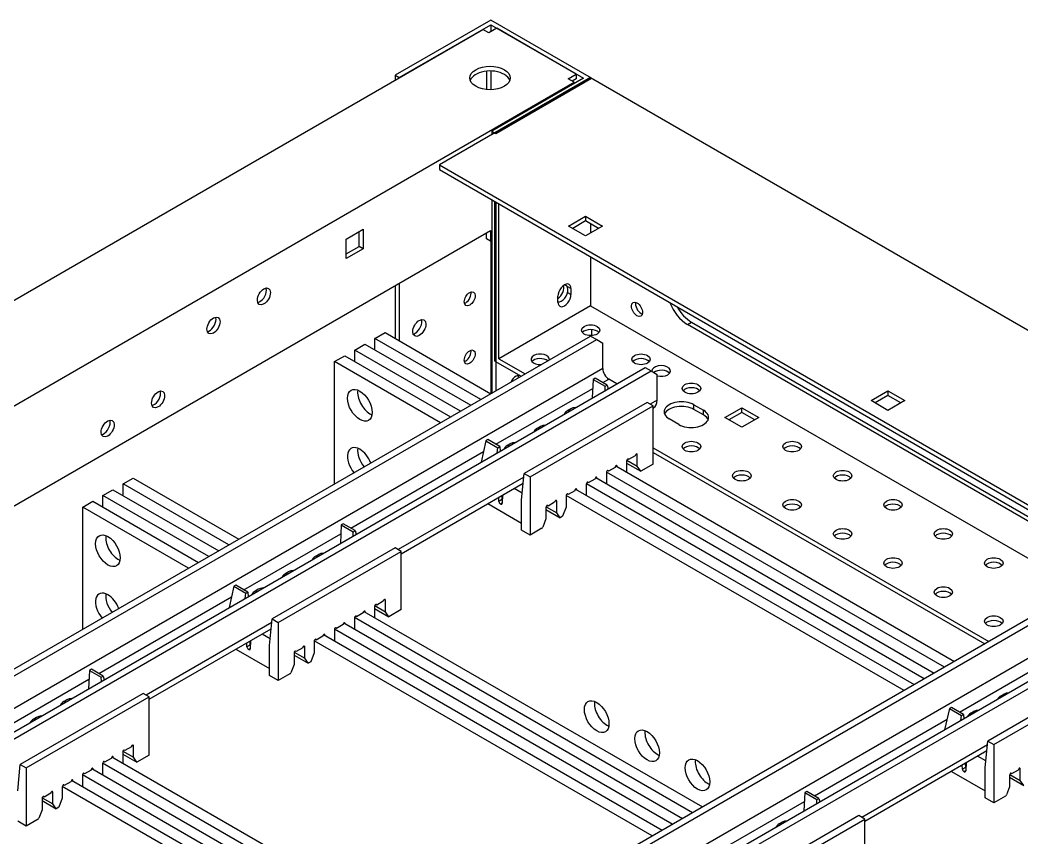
# Model space of a CAD drawing. Header units: millimetres. Extents: x -116965 to 323937, y 291661 to 566926.
# Drawn here: x -22430.4 to -22247.7, y 302446 to 302595.2 of the extents above; entities that cross this region are included whole.
import ezdxf

# ---------------------------------------------------------------- set-up
doc = ezdxf.new("R2010")
doc.units = ezdxf.units.MM
doc.layers.add('ALPHA', color=255, linetype='Continuous')

msp = doc.modelspace()

# ---------------------------------------------------------------- linework, layer by layer
at = {"layer": 'ALPHA'}
for p, q in [((-22344.552114, 302595.208526), (-22362.017652, 302585.124793)), ((-22326.167338, 302584.594071), (-22344.552114, 302595.208526)), ((-22562.227866, 302468.684216), (-22346.022897, 302593.510213)), ((-22361.282261, 302584.700215), (-22344.552114, 302594.35937)), ((-22344.91981, 302592.873346), (-22346.022897, 302593.510213)), ((-22343.449028, 302593.722502), (-22344.91981, 302592.873346)), ((-22344.552114, 302594.35937), (-22327.63812, 302584.594071)), ((-22344.552114, 302594.35937), (-22344.552114, 302593.085635)), ((-22328.961824, 302585.358311), (-22343.449028, 302593.722502)), ((-22345.287506, 302582.532188), (-22345.287506, 302585.891713)), ((-22344.552114, 302585.917257), (-22344.552114, 302582.506643)), ((-22545.534489, 302459.04629), (-22329.32952, 302583.872288)), ((-22362.017652, 302585.124793), (-22361.282261, 302584.700215)), ((-22362.017652, 302585.124793), (-22362.017652, 302584.275637)), ((-22326.351186, 302584.700215), (-22353.92835, 302568.778532)), ((-22327.63812, 302584.594071), (-22344.368267, 302574.934916)), ((-22343.632876, 302574.510338), (-22326.167338, 302584.594071)), ((-22330.432606, 302584.509155), (-22328.961824, 302585.358311)), ((-22329.32952, 302583.872288), (-22330.432606, 302584.509155)), ((-22328.961824, 302584.509155), (-22329.697215, 302584.084577)), ((-22329.32952, 302583.617541), (-22329.32952, 302583.872288)), ((-22328.961824, 302585.358311), (-22328.961824, 302584.509155)), ((-22326.351186, 302584.700215), (-22105.73387, 302457.326749)), ((-22344.368267, 302574.934916), (-22343.632876, 302574.510338)), ((-22344.368267, 302574.934916), (-22344.368267, 302574.298049)), ((-22353.92835, 302568.778532), (-22353.92835, 302567.929375)), ((-22353.92835, 302568.778532), (-22133.311035, 302441.405065)), ((-22353.92835, 302567.929375), (-22133.311035, 302440.555909)), ((-22344.368267, 302562.409859), (-22344.368267, 302527.169866)), ((-22343.816723, 302533.007817), (-22343.816723, 302562.091425)), ((-22343.632876, 302561.98528), (-22343.632876, 302527.594444)), ((-22343.081332, 302533.432395), (-22343.081332, 302561.666847)), ((-22330.359067, 302557.633354), (-22327.270425, 302559.416582)), ((-22327.270425, 302558.567426), (-22329.623676, 302557.208775)), ((-22327.270425, 302559.416582), (-22327.270425, 302558.567426)), ((-22327.270425, 302559.416582), (-22324.181782, 302557.633354)), ((-22324.917173, 302557.208775), (-22327.270425, 302558.567426)), ((-22504.35259, 302464.565807), (-22344.588884, 302556.805426)), ((-22370.952653, 302555.255716), (-22367.864011, 302557.038944)), ((-22368.599402, 302553.897065), (-22368.599402, 302556.614366)), ((-22367.864011, 302557.038944), (-22367.864011, 302553.472487)), ((-22344.588884, 302556.805426), (-22344.588884, 302554.894824)), ((-22327.270425, 302555.850125), (-22330.359067, 302557.633354)), ((-22324.181782, 302557.633354), (-22327.270425, 302555.850125)), ((-22326.351186, 302558.036703), (-22326.351186, 302556.380848)), ((-22370.952653, 302551.689258), (-22370.952653, 302555.255716)), ((-22345.324275, 302555.319402), (-22345.324275, 302556.380848)), ((-22344.588884, 302554.894824), (-22345.324275, 302555.319402)), ((-22344.588884, 302554.894824), (-22344.368267, 302555.022198)), ((-22344.552114, 302554.916053), (-22344.552114, 302527.063722)), ((-22370.952653, 302552.538415), (-22368.599402, 302553.897065)), ((-22367.864011, 302553.472487), (-22370.952653, 302551.689258)), ((-22367.864011, 302553.472487), (-22368.599402, 302553.897065)), ((-22326.351186, 302552.007692), (-22326.351186, 302543.091549)), ((-22362.017652, 302546.742922), (-22362.017652, 302537.147454)), ((-22361.282261, 302547.1675), (-22361.282261, 302536.722876)), ((-22329.936217, 302546.222814), (-22330.487761, 302546.541248)), ((-22329.936217, 302545.161368), (-22330.487761, 302545.479802)), ((-22329.936217, 302546.222814), (-22329.936217, 302545.161368)), ((-22332.326238, 302543.781489), (-22332.326238, 302544.842935)), ((-22326.351186, 302543.091549), (-22343.081332, 302533.432395)), ((-22326.351186, 302543.091549), (-22140.848793, 302435.991693)), ((-22308.701801, 302539.694924), (-22307.96641, 302540.119502)), ((-22307.96641, 302540.119502), (-22227.073394, 302493.415897)), ((-22365.694607, 302537.147454), (-22363.85613, 302538.2089)), ((-22363.85613, 302538.2089), (-22344.552114, 302527.063722)), ((-22326.167338, 302538.754253), (-22326.167338, 302537.663547)), ((-22227.808785, 302492.991319), (-22308.701801, 302539.694924)), ((-22478.577134, 302449.684341), (-22326.351186, 302537.572033)), ((-22477.474047, 302449.047473), (-22325.248099, 302536.935165)), ((-22365.694607, 302535.024563), (-22365.694607, 302537.147454)), ((-22346.390592, 302526.002276), (-22365.694607, 302537.147454)), ((-22326.351186, 302537.572033), (-22325.248099, 302536.935165)), ((-22325.248099, 302536.935165), (-22324.145013, 302536.298298)), ((-22369.371562, 302535.024563), (-22367.533085, 302536.086009)), ((-22369.371562, 302532.901672), (-22369.371562, 302535.024563)), ((-22350.067547, 302523.879385), (-22369.371562, 302535.024563)), ((-22367.533085, 302536.086009), (-22348.22907, 302524.94083)), ((-22324.145013, 302531.627937), (-22324.145013, 302536.298298)), ((-22373.048518, 302532.901672), (-22371.21004, 302533.963118)), ((-22373.048518, 302510.611315), (-22373.048518, 302532.901672)), ((-22353.744503, 302521.756494), (-22373.048518, 302532.901672)), ((-22371.21004, 302533.963118), (-22351.906025, 302522.817939)), ((-22343.816723, 302533.007817), (-22339.036682, 302530.248058)), ((-22343.081332, 302533.432395), (-22338.301291, 302530.672636)), ((-22324.145013, 302531.627937), (-22472.32631, 302446.075426)), ((-22468.649355, 302443.952535), (-22316.423407, 302531.840227)), ((-22467.546268, 302443.315667), (-22315.32032, 302531.203359)), ((-22316.423407, 302531.840227), (-22315.32032, 302531.203359)), ((-22315.32032, 302531.203359), (-22314.217234, 302530.566492)), ((-22325.875839, 302529.655183), (-22326.044613, 302526.285421)), ((-22325.508144, 302529.867472), (-22325.875839, 302529.655183)), ((-22325.875839, 302529.655183), (-22323.706992, 302528.402999)), ((-22323.339297, 302528.615288), (-22325.508144, 302529.867472)), ((-22324.145013, 302529.080468), (-22323.041926, 302529.717335)), ((-22321.571144, 302528.868179), (-22323.041926, 302529.717335)), ((-22314.217234, 302525.896131), (-22314.217234, 302530.566492)), ((-22343.632876, 302517.829145), (-22325.95702, 302528.034305)), ((-22323.706992, 302528.402999), (-22323.339297, 302528.615288)), ((-22323.684401, 302527.64809), (-22323.706992, 302528.402999)), ((-22323.339297, 302528.615288), (-22323.161892, 302527.94976)), ((-22275.204738, 302525.789987), (-22272.116096, 302527.573215)), ((-22272.116096, 302527.573215), (-22272.116096, 302526.724059)), ((-22272.116096, 302527.573215), (-22269.027453, 302525.789987)), ((-22316.055711, 302525.471553), (-22338.485138, 302512.521917)), ((-22314.952625, 302524.834686), (-22316.055711, 302525.471553)), ((-22314.217234, 302525.896131), (-22315.504168, 302525.15312)), ((-22272.116096, 302524.006758), (-22275.204738, 302525.789987)), ((-22272.116096, 302526.724059), (-22274.469347, 302525.365409)), ((-22269.762844, 302525.365409), (-22272.116096, 302526.724059)), ((-22269.027453, 302525.789987), (-22272.116096, 302524.006758)), ((-22337.382052, 302511.88505), (-22314.952625, 302524.834686)), ((-22329.991372, 302524.282734), (-22330.542915, 302523.964301)), ((-22314.952625, 302514.22023), (-22314.952625, 302524.834686)), ((-22314.952625, 302524.416357), (-22314.863407, 302524.467867)), ((-22307.525175, 302525.046975), (-22305.760236, 302524.027987)), ((-22307.525175, 302524.197819), (-22307.525175, 302525.046975)), ((-22305.760236, 302523.178831), (-22307.525175, 302524.197819)), ((-22305.760236, 302523.178831), (-22305.760236, 302524.027987)), ((-22301.862664, 302522.711795), (-22298.774021, 302524.495023)), ((-22298.774021, 302523.645867), (-22301.127273, 302522.287217)), ((-22298.774021, 302523.645867), (-22298.774021, 302524.495023)), ((-22298.774021, 302524.495023), (-22295.685379, 302522.711795)), ((-22296.42077, 302522.287217), (-22298.774021, 302523.645867)), ((-22310.246122, 302521.43806), (-22312.01106, 302522.457048)), ((-22298.774021, 302520.928566), (-22301.862664, 302522.711795)), ((-22295.685379, 302522.711795), (-22298.774021, 302520.928566)), ((-22335.506805, 302521.098398), (-22336.058348, 302520.779964)), ((-22345.471353, 302518.466013), (-22346.339434, 302514.594044)), ((-22345.103658, 302518.678302), (-22345.471353, 302518.466013)), ((-22345.471353, 302518.466013), (-22343.26518, 302517.192278)), ((-22342.897485, 302517.404567), (-22345.103658, 302518.678302)), ((-22370.106954, 302502.544329), (-22345.908722, 302516.515185)), ((-22343.404358, 302516.262767), (-22343.26518, 302517.192278)), ((-22343.26518, 302517.192278), (-22342.897485, 302517.404567)), ((-22342.897485, 302517.404567), (-22342.866843, 302516.573101)), ((-22341.022237, 302517.914061), (-22341.573781, 302517.595627)), ((-22314.952625, 302517.192278), (-22253.731319, 302481.846141)), ((-22314.952625, 302516.343121), (-22254.466711, 302481.421563)), ((-22346.339434, 302514.594044), (-22346.340452, 302514.567613)), ((-22346.317053, 302514.581122), (-22346.339434, 302514.594044)), ((-22319.787821, 302514.825254), (-22319.787821, 302512.76605)), ((-22319.787821, 302514.414284), (-22317.202167, 302512.921456)), ((-22319.765434, 302514.939703), (-22317.839034, 302513.827496)), ((-22319.420125, 302515.037543), (-22319.603973, 302515.143688)), ((-22318.20673, 302515.738098), (-22319.420125, 302515.037543)), ((-22318.022882, 302516.056531), (-22317.839034, 302515.950387)), ((-22317.839034, 302513.827496), (-22317.839034, 302515.950387)), ((-22323.464776, 302512.702363), (-22323.464776, 302510.643159)), ((-22261.820621, 302477.17578), (-22323.458233, 302512.762272)), ((-22323.097081, 302512.914652), (-22323.280928, 302513.020797)), ((-22321.883685, 302513.615206), (-22323.097081, 302512.914652)), ((-22321.748449, 302513.898019), (-22259.982143, 302478.237226)), ((-22321.699838, 302513.93364), (-22321.51599, 302513.827496)), ((-22321.51599, 302513.763809), (-22321.51599, 302513.827496)), ((-22317.202167, 302512.921456), (-22317.839034, 302513.827496)), ((-22314.952625, 302514.22023), (-22317.202167, 302512.921456)), ((-22411.656548, 302510.611315), (-22409.81807, 302511.672761)), ((-22409.81807, 302511.672761), (-22390.514055, 302500.527583)), ((-22338.549916, 302511.847651), (-22361.466109, 302498.616981)), ((-22338.948895, 302507.694729), (-22338.485138, 302512.521917)), ((-22338.485138, 302512.521917), (-22337.382052, 302511.88505)), ((-22337.382052, 302511.88505), (-22337.382052, 302501.270595)), ((-22326.774036, 302510.791761), (-22326.957884, 302510.897906)), ((-22325.560641, 302511.492315), (-22326.774036, 302510.791761)), ((-22325.425404, 302511.775128), (-22263.659099, 302476.114335)), ((-22325.376793, 302511.810749), (-22325.192945, 302511.704604)), ((-22325.192945, 302511.640918), (-22325.192945, 302511.704604)), ((-22415.333503, 302508.488424), (-22413.495026, 302509.54987)), ((-22413.495026, 302509.54987), (-22394.19101, 302498.404692)), ((-22411.656548, 302508.488424), (-22411.656548, 302510.611315)), ((-22392.352533, 302499.466137), (-22411.656548, 302510.611315)), ((-22360.914565, 302497.880218), (-22338.657244, 302510.730489)), ((-22338.839032, 302508.905034), (-22340.329028, 302509.765284)), ((-22338.832242, 302508.908954), (-22338.839032, 302508.905034)), ((-22329.237596, 302509.369424), (-22330.450991, 302508.66887)), ((-22329.102359, 302509.652237), (-22267.336054, 302473.991444)), ((-22329.053748, 302509.687858), (-22328.8699, 302509.581713)), ((-22328.8699, 302509.518027), (-22328.8699, 302509.581713)), ((-22327.141731, 302510.579472), (-22327.141731, 302508.520268)), ((-22265.497576, 302475.052889), (-22327.135188, 302510.639381)), ((-22419.010459, 302506.365533), (-22417.171981, 302507.426979)), ((-22417.171981, 302507.426979), (-22397.867966, 302496.2818)), ((-22415.333503, 302506.365533), (-22415.333503, 302508.488424)), ((-22396.029488, 302497.343246), (-22415.333503, 302508.488424)), ((-22343.092802, 302507.419769), (-22343.119859, 302508.153996)), ((-22342.541258, 302507.738202), (-22343.092802, 302507.419769)), ((-22342.81729, 302506.9561), (-22342.488906, 302507.145693)), ((-22342.490737, 302507.0862), (-22342.766683, 302506.926882)), ((-22342.568316, 302508.47243), (-22342.541258, 302507.738202)), ((-22342.553769, 302508.077691), (-22342.461853, 302508.024623)), ((-22342.445894, 302508.54311), (-22342.491079, 302507.075083)), ((-22338.948435, 302507.694463), (-22338.948895, 302507.694729)), ((-22338.948435, 302502.174946), (-22338.948435, 302507.694463)), ((-22332.914551, 302507.246533), (-22334.127946, 302506.545979)), ((-22332.730703, 302507.564967), (-22332.546856, 302507.458822)), ((-22332.546856, 302505.335931), (-22332.546856, 302507.458822)), ((-22330.818687, 302508.456581), (-22330.818687, 302506.33369)), ((-22269.174532, 302472.929998), (-22330.812143, 302508.51649)), ((-22330.450991, 302508.66887), (-22330.634839, 302508.775015)), ((-22419.010459, 302484.075177), (-22419.010459, 302506.365533)), ((-22399.706443, 302495.220355), (-22419.010459, 302506.365533)), ((-22345.10907, 302507.005525), (-22338.948435, 302503.448681)), ((-22342.766683, 302506.926882), (-22342.81729, 302506.9561)), ((-22334.495642, 302506.33369), (-22334.495642, 302504.210799)), ((-22334.495642, 302505.92272), (-22331.909988, 302504.429892)), ((-22334.473255, 302506.448138), (-22332.546856, 302505.335931)), ((-22334.127946, 302506.545979), (-22334.311794, 302506.652124)), ((-22331.909988, 302504.429892), (-22332.546856, 302505.335931)), ((-22330.818687, 302506.33369), (-22331.455554, 302504.69226)), ((-22334.495642, 302504.210799), (-22335.079437, 302502.706154)), ((-22331.455554, 302504.69226), (-22331.909988, 302504.429892)), ((-22371.83778, 302503.119044), (-22372.006553, 302499.749282)), ((-22371.470084, 302503.331333), (-22371.83778, 302503.119044)), ((-22371.83778, 302503.119044), (-22369.668933, 302501.86686)), ((-22369.301237, 302502.079149), (-22371.470084, 302503.331333)), ((-22369.668933, 302501.86686), (-22369.301237, 302502.079149)), ((-22369.646342, 302501.111951), (-22369.668933, 302501.86686)), ((-22369.301237, 302502.079149), (-22369.123833, 302501.413621)), ((-22337.382052, 302501.270595), (-22338.948435, 302502.174946)), ((-22335.238654, 302502.508086), (-22337.382052, 302501.270595)), ((-22389.594816, 302491.293006), (-22371.918961, 302501.498166)), ((-22362.017652, 302498.935414), (-22384.447079, 302485.985779)), ((-22383.343992, 302485.348911), (-22360.914565, 302498.298547)), ((-22360.914565, 302498.298547), (-22362.017652, 302498.935414)), ((-22360.914565, 302487.684091), (-22360.914565, 302498.298547)), ((-22375.953312, 302497.746595), (-22376.504856, 302497.428162)), ((-22381.468745, 302494.562259), (-22382.020289, 302494.243825)), ((-22391.433294, 302491.929874), (-22392.301375, 302488.057905)), ((-22391.065599, 302492.142163), (-22391.433294, 302491.929874)), ((-22391.433294, 302491.929874), (-22389.227121, 302490.656139)), ((-22388.859425, 302490.868428), (-22391.065599, 302492.142163)), ((-22389.366299, 302489.726628), (-22389.227121, 302490.656139)), ((-22389.227121, 302490.656139), (-22388.859425, 302490.868428)), ((-22388.859425, 302490.868428), (-22388.828784, 302490.036962)), ((-22386.984178, 302491.377922), (-22387.535721, 302491.059488)), ((-22416.068894, 302476.00819), (-22391.870662, 302489.979046)), ((-22364.168671, 302489.201959), (-22365.382066, 302488.501405)), ((-22363.984823, 302489.520392), (-22363.800975, 302489.414248)), ((-22363.800975, 302487.291357), (-22363.800975, 302489.414248)), ((-22241.781215, 302488.745537), (-22394.007163, 302400.857845)), ((-22240.678128, 302488.10867), (-22392.904076, 302400.220978)), ((-22392.301375, 302488.057905), (-22392.302393, 302488.031474)), ((-22392.278994, 302488.044983), (-22392.301375, 302488.057905)), ((-22367.845626, 302487.079068), (-22369.059021, 302486.378513)), ((-22367.71039, 302487.36188), (-22305.944084, 302451.701087)), ((-22367.661778, 302487.397501), (-22367.477931, 302487.291357)), ((-22367.477931, 302487.22767), (-22367.477931, 302487.291357)), ((-22365.749762, 302488.289115), (-22365.749762, 302486.229911)), ((-22365.749762, 302487.878145), (-22363.164108, 302486.385317)), ((-22365.727375, 302488.403564), (-22363.800975, 302487.291357)), ((-22365.382066, 302488.501405), (-22365.565914, 302488.607549)), ((-22363.164108, 302486.385317), (-22363.800975, 302487.291357)), ((-22360.914565, 302487.684091), (-22363.164108, 302486.385317)), ((-22384.511857, 302485.311512), (-22407.428049, 302472.080842)), ((-22384.910835, 302481.15859), (-22384.447079, 302485.985779)), ((-22384.447079, 302485.985779), (-22383.343992, 302485.348911)), ((-22383.343992, 302485.348911), (-22383.343992, 302474.734456)), ((-22371.387345, 302485.238989), (-22309.621039, 302449.578196)), ((-22371.338734, 302485.27461), (-22371.154886, 302485.168466)), ((-22371.154886, 302485.104779), (-22371.154886, 302485.168466)), ((-22369.426717, 302486.166224), (-22369.426717, 302484.10702)), ((-22307.782562, 302450.639642), (-22369.420174, 302486.226133)), ((-22369.059021, 302486.378513), (-22369.242869, 302486.484658)), ((-22406.876506, 302471.344079), (-22384.619185, 302484.19435)), ((-22373.103672, 302484.043333), (-22373.103672, 302481.984129)), ((-22311.459517, 302448.516751), (-22373.097129, 302484.103242)), ((-22372.735977, 302484.255622), (-22372.919824, 302484.361767)), ((-22371.522581, 302484.956176), (-22372.735977, 302484.255622)), ((-22389.054742, 302480.88363), (-22389.0818, 302481.617857)), ((-22388.530257, 302481.936291), (-22388.503199, 302481.202064)), ((-22388.51571, 302481.541552), (-22388.423794, 302481.488484)), ((-22388.407835, 302482.006972), (-22388.45302, 302480.538944)), ((-22239.575042, 302482.801442), (-22387.756339, 302397.24893)), ((-22384.800972, 302482.368895), (-22386.290969, 302483.229145)), ((-22384.794183, 302482.372815), (-22384.800972, 302482.368895)), ((-22231.853436, 302483.013731), (-22384.079384, 302395.126039)), ((-22230.750349, 302482.376864), (-22382.976297, 302394.489172)), ((-22376.780627, 302481.920442), (-22376.780627, 302479.797551)), ((-22315.136472, 302446.393859), (-22376.774084, 302481.980351)), ((-22376.412932, 302482.132731), (-22376.59678, 302482.238876)), ((-22375.199537, 302482.833285), (-22376.412932, 302482.132731)), ((-22375.0643, 302483.116098), (-22313.297995, 302447.455305)), ((-22375.015689, 302483.151719), (-22374.831841, 302483.045574)), ((-22374.831841, 302482.981888), (-22374.831841, 302483.045574)), ((-22391.07101, 302480.469386), (-22384.910375, 302476.912542)), ((-22388.503199, 302481.202064), (-22389.054742, 302480.88363)), ((-22388.779231, 302480.419961), (-22388.450847, 302480.609554)), ((-22388.728624, 302480.390743), (-22388.779231, 302480.419961)), ((-22388.452678, 302480.550061), (-22388.728624, 302480.390743)), ((-22384.910375, 302481.158324), (-22384.910835, 302481.15859)), ((-22384.910375, 302475.638807), (-22384.910375, 302481.158324)), ((-22380.457583, 302479.797551), (-22380.457583, 302477.67466)), ((-22380.435196, 302479.912), (-22378.508796, 302478.799792)), ((-22380.089887, 302480.00984), (-22380.273735, 302480.115985)), ((-22378.876492, 302480.710394), (-22380.089887, 302480.00984)), ((-22378.692644, 302481.028828), (-22378.508796, 302480.922683)), ((-22378.508796, 302478.799792), (-22378.508796, 302480.922683)), ((-22376.780627, 302479.797551), (-22377.417495, 302478.156121)), ((-22380.457583, 302479.386581), (-22377.871929, 302477.893753)), ((-22377.871929, 302477.893753), (-22378.508796, 302478.799792)), ((-22377.417495, 302478.156121), (-22377.871929, 302477.893753)), ((-22259.062905, 302469.00265), (-22241.387049, 302479.20781)), ((-22417.799721, 302476.582905), (-22417.968494, 302473.213143)), ((-22417.432025, 302476.795194), (-22417.799721, 302476.582905)), ((-22417.799721, 302476.582905), (-22415.630874, 302475.330721)), ((-22415.263178, 302475.54301), (-22417.432025, 302476.795194)), ((-22380.457583, 302477.67466), (-22381.041378, 302476.170016)), ((-22231.48574, 302476.645058), (-22253.915167, 302463.695422)), ((-22252.812081, 302463.058555), (-22230.382654, 302476.00819)), ((-22435.556757, 302464.756867), (-22417.880902, 302474.962027)), ((-22415.630874, 302475.330721), (-22415.263178, 302475.54301)), ((-22415.608283, 302474.575812), (-22415.630874, 302475.330721)), ((-22415.263178, 302475.54301), (-22415.085774, 302474.877482)), ((-22383.343992, 302474.734456), (-22384.910375, 302475.638807)), ((-22381.200594, 302475.971947), (-22383.343992, 302474.734456)), ((-22407.979593, 302472.399275), (-22430.40902, 302459.44964)), ((-22406.876506, 302471.762408), (-22407.979593, 302472.399275)), ((-22429.305933, 302458.812772), (-22406.876506, 302471.762408)), ((-22421.915253, 302471.210456), (-22422.466796, 302470.892023)), ((-22406.876506, 302461.147953), (-22406.876506, 302471.762408)), ((-22250.936833, 302472.271902), (-22251.488377, 302471.953468)), ((-22260.901382, 302469.639517), (-22261.769463, 302465.767548)), ((-22260.533687, 302469.851806), (-22260.901382, 302469.639517)), ((-22260.901382, 302469.639517), (-22258.695209, 302468.365782)), ((-22258.327514, 302468.578071), (-22260.533687, 302469.851806)), ((-22256.452266, 302469.087565), (-22257.00381, 302468.769132)), ((-22427.430686, 302468.02612), (-22427.982229, 302467.707686)), ((-22285.536983, 302453.717834), (-22261.338751, 302467.688689)), ((-22258.834387, 302467.436272), (-22258.695209, 302468.365782)), ((-22258.695209, 302468.365782), (-22258.327514, 302468.578071)), ((-22258.327514, 302468.578071), (-22258.296872, 302467.746606)), ((-22261.769463, 302465.767548), (-22261.770481, 302465.741117)), ((-22261.747082, 302465.754626), (-22261.769463, 302465.767548)), ((-22254.378924, 302458.868233), (-22253.915167, 302463.695422)), ((-22253.915167, 302463.695422), (-22252.812081, 302463.058555)), ((-22411.711702, 302461.752977), (-22411.711702, 302459.693772)), ((-22411.689316, 302461.867425), (-22409.762916, 302460.755218)), ((-22411.344007, 302461.965266), (-22411.527855, 302462.07141)), ((-22410.130612, 302462.66582), (-22411.344007, 302461.965266)), ((-22409.946764, 302462.984253), (-22409.762916, 302462.878109)), ((-22409.762916, 302460.755218), (-22409.762916, 302462.878109)), ((-22253.979945, 302463.021155), (-22276.896138, 302449.790485)), ((-22254.087273, 302461.903993), (-22276.344594, 302449.053722)), ((-22252.812081, 302463.058555), (-22252.812081, 302452.444099)), ((-22415.388658, 302459.630085), (-22415.388658, 302457.570881)), ((-22353.744503, 302424.103503), (-22415.382114, 302459.689995)), ((-22415.020962, 302459.842375), (-22415.20481, 302459.948519)), ((-22413.807567, 302460.542929), (-22415.020962, 302459.842375)), ((-22413.67233, 302460.825741), (-22351.906025, 302425.164948)), ((-22413.623719, 302460.861362), (-22413.439871, 302460.755218)), ((-22413.439871, 302460.691531), (-22413.439871, 302460.755218)), ((-22411.711702, 302461.342006), (-22409.126049, 302459.849179)), ((-22409.126049, 302459.849179), (-22409.762916, 302460.755218)), ((-22406.876506, 302461.147953), (-22409.126049, 302459.849179)), ((-22257.998345, 302459.645934), (-22257.971287, 302458.911707)), ((-22257.875923, 302459.716615), (-22257.921108, 302458.248587)), ((-22254.269061, 302460.078538), (-22255.759057, 302460.938788)), ((-22254.262271, 302460.082458), (-22254.269061, 302460.078538)), ((-22430.872776, 302454.622451), (-22430.40902, 302459.44964)), ((-22430.40902, 302459.44964), (-22429.305933, 302458.812772)), ((-22429.305933, 302458.812772), (-22429.305933, 302448.198317)), ((-22418.697917, 302457.719483), (-22418.881765, 302457.825628)), ((-22417.484522, 302458.420038), (-22418.697917, 302457.719483)), ((-22417.349286, 302458.70285), (-22355.58298, 302423.042057)), ((-22417.300674, 302458.738471), (-22417.116827, 302458.632327)), ((-22417.116827, 302458.56864), (-22417.116827, 302458.632327)), ((-22260.539099, 302458.17903), (-22254.378464, 302454.622185)), ((-22258.522831, 302458.593273), (-22258.549888, 302459.327501)), ((-22257.971287, 302458.911707), (-22258.522831, 302458.593273)), ((-22258.247319, 302458.129605), (-22257.918935, 302458.319198)), ((-22258.196712, 302458.100387), (-22258.247319, 302458.129605)), ((-22257.920766, 302458.259704), (-22258.196712, 302458.100387)), ((-22257.983798, 302459.251196), (-22257.891882, 302459.198128)), ((-22254.378464, 302458.867968), (-22254.378924, 302458.868233)), ((-22254.378464, 302453.348451), (-22254.378464, 302458.867968)), ((-22249.557975, 302457.719483), (-22249.741823, 302457.825628)), ((-22248.34458, 302458.420038), (-22249.557975, 302457.719483)), ((-22248.160732, 302458.738471), (-22247.976884, 302458.632327)), ((-22247.976884, 302456.509436), (-22247.976884, 302458.632327)), ((-22421.161477, 302456.297146), (-22422.374873, 302455.596592)), ((-22421.026241, 302456.579959), (-22359.259936, 302420.919166)), ((-22420.97763, 302456.61558), (-22420.793782, 302456.509436)), ((-22420.793782, 302456.445749), (-22420.793782, 302456.509436)), ((-22419.065613, 302457.507194), (-22419.065613, 302455.44799)), ((-22357.421458, 302421.980612), (-22419.05907, 302457.567103)), ((-22249.925671, 302457.507194), (-22249.925671, 302455.384303)), ((-22249.925671, 302457.096224), (-22247.340017, 302455.603396)), ((-22249.903284, 302457.621643), (-22247.976884, 302456.509436)), ((-22247.340017, 302455.603396), (-22247.976884, 302456.509436)), ((-22424.838433, 302454.174255), (-22426.051828, 302453.473701)), ((-22424.654585, 302454.492689), (-22424.470737, 302454.386544)), ((-22424.470737, 302452.263653), (-22424.470737, 302454.386544)), ((-22422.742568, 302455.384303), (-22422.742568, 302453.261412)), ((-22361.098413, 302419.857721), (-22422.736025, 302455.444212)), ((-22422.374873, 302455.596592), (-22422.55872, 302455.702737)), ((-22287.267809, 302454.292549), (-22287.436582, 302450.922786)), ((-22286.900113, 302454.504838), (-22287.267809, 302454.292549)), ((-22287.267809, 302454.292549), (-22285.098962, 302453.040364)), ((-22284.731266, 302453.252653), (-22286.900113, 302454.504838)), ((-22249.925671, 302455.384303), (-22250.509466, 302453.879659)), ((-22426.419523, 302453.261412), (-22426.419523, 302451.138521)), ((-22426.419523, 302452.850442), (-22423.83387, 302451.357614)), ((-22426.397137, 302453.375861), (-22424.470737, 302452.263653)), ((-22426.051828, 302453.473701), (-22426.235676, 302453.579846)), ((-22423.83387, 302451.357614), (-22424.470737, 302452.263653)), ((-22422.742568, 302453.261412), (-22423.379435, 302451.619982)), ((-22305.024845, 302442.466511), (-22287.34899, 302452.671671)), ((-22285.098962, 302453.040364), (-22284.731266, 302453.252653)), ((-22285.076371, 302452.285455), (-22285.098962, 302453.040364)), ((-22284.731266, 302453.252653), (-22284.553862, 302452.587126)), ((-22252.812081, 302452.444099), (-22254.378464, 302453.348451)), ((-22250.668683, 302453.68159), (-22252.812081, 302452.444099)), ((-22426.419523, 302451.138521), (-22427.003318, 302449.633877)), ((-22423.379435, 302451.619982), (-22423.83387, 302451.357614)), ((-22429.305933, 302448.198317), (-22430.872316, 302449.102668)), ((-22427.162535, 302449.435808), (-22429.305933, 302448.198317)), ((-22277.447681, 302450.108919), (-22299.877108, 302437.159283)), ((-22298.774021, 302436.522416), (-22276.344594, 302449.472052)), ((-22291.383341, 302448.9201), (-22291.934885, 302448.601666)), ((-22276.344594, 302449.472052), (-22277.447681, 302450.108919)), ((-22276.344594, 302438.857596), (-22276.344594, 302449.472052))]:
    msp.add_line(p, q, dxfattribs=at)
for centre, major_axis, start_param, end_param in [((-22344.699193, 302584.636529), (-3.692, 0), 2.3561944902, 8.6393797974), ((-22344.699193, 302583.787372), (-3.692, 0), 3.926990817, 6.0826591128), ((-22344.699193, 302583.787372), (-3.692, 0), 3.342118848, 3.926990817), ((-22331.131228, 302545.532874), (0.845, 1.463583), 5.4977871438, 8.6393797974), ((-22385.954631, 302544.811091), (0.845, 1.463583), 2.3561944902, 8.6393797974), ((-22386.690022, 302545.235669), (0.845, 1.463583), 3.5917893435, 5.4977871438), ((-22386.690022, 302545.235669), (0.845, 1.463583), 5.4977871438, 5.8329886172), ((-22348.412917, 302544.365284), (0.702, 1.2159), 2.3561944902, 8.6393797974), ((-22349.148309, 302544.789862), (0.702, 1.2159), 3.926990817, 5.7318997087), ((-22331.682771, 302545.320585), (0.845, 1.463583), 3.3583805167, 6.6672938626), ((-22332.418162, 302545.745163), (0.845, 1.463583), 4.0039899576, 5.80258168), ((-22349.148309, 302544.789862), (0.702, 1.2159), 3.692878252, 3.926990817), ((-22331.131228, 302544.471429), (0.845, 1.463583), 2.3561944902, 5.4977871438), ((-22317.894189, 302542.454682), (-0.715, 1.238416), 0.7853981634, 7.0685834706), ((-22317.158798, 302542.87926), (-0.715, 1.238416), 0.5401439777, 0.7853981634), ((-22308.701801, 302543.940706), (-2.6, 4.503332), 1.308996939, 2.3561944902), ((-22317.158798, 302542.87926), (-0.715, 1.238416), 0.7853981634, 2.6014486759), ((-22307.96641, 302544.365284), (-2.6, 4.503332), 1.56079566, 2.3561944902), ((-22395.147019, 302539.503863), (0.845, 1.463583), 2.3561944902, 8.6393797974), ((-22395.88241, 302539.928442), (0.845, 1.463583), 3.5917893435, 5.4977871438), ((-22395.88241, 302539.928442), (0.845, 1.463583), 5.4977871438, 5.8329886172), ((-22357.605306, 302539.058056), (0.845, 1.463583), 2.3561944902, 8.6393797974), ((-22358.340697, 302539.482635), (0.845, 1.463583), 3.926990817, 5.8329886172), ((-22326.351186, 302538.633478), (-1.69, 0), 2.3561944902, 8.6393797974), ((-22326.351186, 302537.784322), (-1.69, 0), 3.5917893435, 5.8329886172), ((-22358.340697, 302539.482635), (0.845, 1.463583), 3.5917893435, 3.926990817), ((-22348.412917, 302533.750829), (0.702, 1.2159), 2.3561944902, 8.6393797974), ((-22349.148309, 302534.175407), (0.702, 1.2159), 3.926990817, 5.7318997087), ((-22349.148309, 302534.175407), (0.702, 1.2159), 3.692878252, 3.926990817), ((-22335.543574, 302533.32625), (-1.69, 0), 3.0493543978, 7.9462198898), ((-22335.543574, 302532.477094), (-1.69, 0), 3.7725312185, 5.8329886172), ((-22317.158798, 302533.32625), (-1.69, 0), 2.3561944902, 8.6393797974), ((-22317.158798, 302532.477094), (-1.69, 0), 3.5917893435, 5.8329886172), ((-22323.041926, 302530.99107), (-0.78, 1.351), 0.7853981634, 2.3561944902), ((-22313.481842, 302531.203359), (-1.69, 0), 2.3561944902, 6.3754235631), ((-22313.481842, 302530.354203), (-1.69, 0), 3.5917893435, 5.6522467423), ((-22339.95592, 302528.868179), (0.845, 1.463583), 0.7853981634, 1.6933206666), ((-22339.95592, 302528.868179), (0.845, 1.463583), 0.2049511491, 0.7853981634), ((-22340.691311, 302529.292757), (0.845, 1.463583), 5.4977871438, 5.8329886172), ((-22313.481842, 302531.203359), (-1.69, 0), 1.1205996368, 2.3561944902), ((-22307.96641, 302528.019023), (-1.69, 0), 2.3561944902, 8.6393797974), ((-22405.258646, 302526.023505), (0.845, 1.463583), 2.3561944902, 8.6393797974), ((-22405.994037, 302526.448083), (0.845, 1.463583), 5.4977871438, 5.8329886172), ((-22368.452324, 302524.94083), (-1.586, 2.747033), 0.7853981634, 7.0685834706), ((-22366.613846, 302526.002276), (-1.586, 2.747033), 0.6182324985, 2.3561944902), ((-22307.96641, 302527.169866), (-1.69, 0), 3.5917893435, 5.8329886172), ((-22405.994037, 302526.448083), (0.845, 1.463583), 3.5917893435, 5.4977871438), ((-22316.423407, 302527.169866), (-1.56, 2.701999), 3.1415926536, 3.926990817), ((-22309.768118, 302523.752011), (-3.172, 0), 3.926990817, 7.0685834706), ((-22328.925055, 302523.030228), (-2.288, 0), 5.4977871438, 6.048268686), ((-22328.925055, 302523.667096), (-1.508, 0), 4.8150711722, 6.1805031154), ((-22309.768118, 302522.902855), (-3.172, 0), 3.926990817, 6.0492182714), ((-22308.003179, 302522.733024), (-3.172, 0), 0.7853981634, 3.926990817), ((-22414.451034, 302520.716277), (0.845, 1.463583), 2.3561944902, 8.6393797974), ((-22415.186425, 302521.140855), (0.845, 1.463583), 3.5917893435, 5.4977871438), ((-22415.186425, 302521.140855), (0.845, 1.463583), 5.4977871438, 5.8329886172), ((-22366.613846, 302526.002276), (-1.586, 2.747033), 2.3561944902, 2.5233601551), ((-22308.003179, 302521.883867), (-3.172, 0), 3.3755596893, 3.926990817), ((-22334.440487, 302519.845892), (-2.288, 0), 5.4977871438, 6.048268686), ((-22334.440487, 302520.482759), (-1.508, 0), 4.8150711722, 6.1805031154), ((-22339.95592, 302517.298422), (-1.508, 0), 4.8150711722, 6.1805031154), ((-22307.96641, 302517.404567), (-1.69, 0), 2.3561944902, 8.6393797974), ((-22289.581633, 302517.404567), (-1.69, 0), 2.3561944902, 8.6393797974), ((-22368.452324, 302514.326375), (-1.586, 2.747033), 5.4977871438, 8.147997263), ((-22366.613846, 302515.38782), (-1.586, 2.747033), 0.6182324985, 1.8648119558), ((-22368.452324, 302514.326375), (-1.586, 2.747033), 4.4183733514, 5.4977871438), ((-22339.95592, 302516.661555), (-2.288, 0), 5.4977871438, 6.048268686), ((-22307.96641, 302516.555411), (-1.69, 0), 3.5917893435, 5.8329886172), ((-22289.581633, 302516.555411), (-1.69, 0), 3.5917893435, 5.8329886172), ((-22319.603973, 302514.931399), (0.13, 0.225167), 5.4977871438, 8.6393797974), ((-22318.022882, 302515.844242), (0.13, 0.225167), 5.4977871438, 8.6393797974), ((-22323.280928, 302512.808508), (0.13, 0.225167), 5.4977871438, 8.6393797974), ((-22321.699838, 302513.721351), (0.13, 0.225167), 5.4977871438, 8.6393797974), ((-22298.774021, 302512.097339), (-1.69, 0), 2.3561944902, 8.6393797974), ((-22280.389245, 302512.097339), (-1.69, 0), 2.3561944902, 8.6393797974), ((-22326.957884, 302510.685617), (0.13, 0.225167), 5.4977871438, 8.6393797974), ((-22325.376793, 302511.59846), (0.13, 0.225167), 5.4977871438, 8.6393797974), ((-22298.774021, 302511.248183), (-1.69, 0), 3.5917893435, 5.8329886172), ((-22280.389245, 302511.248183), (-1.69, 0), 3.5917893435, 5.8329886172), ((-22329.053748, 302509.475569), (0.13, 0.225167), 5.4977871438, 8.6393797974), ((-22342.81729, 302507.274534), (-0.195, 0.33775), 0.8288490588, 2.3561944902), ((-22342.265747, 302507.592968), (-0.195, 0.33775), 0.8288490588, 1.4798786113), ((-22338.839032, 302510.178769), (-0.78, 1.351), 2.3561944902, 2.3617043931), ((-22332.730703, 302507.352678), (0.13, 0.225167), 5.4977871438, 8.6393797974), ((-22330.634839, 302508.562726), (0.13, 0.225167), 5.4977871438, 8.6393797974), ((-22289.581633, 302506.790111), (-1.69, 0), 2.3561944902, 8.6393797974), ((-22271.196857, 302506.790111), (-1.69, 0), 2.3561944902, 8.6393797974), ((-22342.766683, 302507.245316), (-0.195, 0.33775), 2.3561944902, 3.8920842319), ((-22334.311794, 302506.439834), (0.13, 0.225167), 5.4977871438, 8.6393797974), ((-22289.581633, 302505.940955), (-1.69, 0), 3.5917893435, 5.8329886172), ((-22271.196857, 302505.940955), (-1.69, 0), 3.5917893435, 5.8329886172), ((-22414.414264, 302498.404692), (-1.586, 2.747033), 0.7853981634, 7.0685834706), ((-22335.238654, 302502.720375), (0.13, 0.225167), 3.926990817, 4.9741883682), ((-22280.389245, 302501.482884), (-1.69, 0), 2.3561944902, 8.6393797974), ((-22280.389245, 302500.633727), (-1.69, 0), 3.5917893435, 5.8329886172), ((-22262.004469, 302501.482884), (-1.69, 0), 2.3561944902, 8.6393797974), ((-22262.004469, 302500.633727), (-1.69, 0), 3.5917893435, 5.8329886172), ((-22412.575787, 302499.466137), (-1.586, 2.747033), 0.6182324985, 2.3561944902), ((-22374.886995, 302497.130957), (-1.508, 0), 4.8150711722, 6.1805031154), ((-22412.575787, 302499.466137), (-1.586, 2.747033), 2.3561944902, 2.5233601551), ((-22374.886995, 302496.49409), (-2.288, 0), 5.4977871438, 6.048268686), ((-22271.196857, 302496.175656), (-1.69, 0), 2.3561944902, 8.6393797974), ((-22271.196857, 302495.326499), (-1.69, 0), 3.5917893435, 5.8329886172), ((-22252.812081, 302496.175656), (-1.69, 0), 2.3561944902, 8.6393797974), ((-22252.812081, 302495.326499), (-1.69, 0), 3.5917893435, 5.8329886172), ((-22380.402428, 302493.94662), (-1.508, 0), 4.8150711722, 6.1805031154), ((-22380.402428, 302493.309753), (-2.288, 0), 5.4977871438, 6.048268686), ((-22414.414264, 302487.790236), (-1.586, 2.747033), 5.4977871438, 8.147997263), ((-22385.917861, 302490.125416), (-2.288, 0), 5.4977871438, 6.048268686), ((-22385.917861, 302490.762284), (-1.508, 0), 4.8150711722, 6.1805031154), ((-22262.004469, 302490.868428), (-1.69, 0), 2.3561944902, 8.6393797974), ((-22262.004469, 302490.019272), (-1.69, 0), 3.5917893435, 5.8329886172), ((-22412.575787, 302488.851682), (-1.586, 2.747033), 0.6182324985, 1.8648119558), ((-22414.414264, 302487.790236), (-1.586, 2.747033), 4.4183733513, 5.4977871438), ((-22363.984823, 302489.308103), (0.13, 0.225167), 5.4977871438, 8.6393797974), ((-22367.661778, 302487.185212), (0.13, 0.225167), 5.4977871438, 8.6393797974), ((-22365.565914, 302488.39526), (0.13, 0.225167), 5.4977871438, 8.6393797974), ((-22371.338734, 302485.062321), (0.13, 0.225167), 5.4977871438, 8.6393797974), ((-22369.242869, 302486.272369), (0.13, 0.225167), 5.4977871438, 8.6393797974), ((-22252.812081, 302485.5612), (-1.69, 0), 2.3561944902, 8.6393797974), ((-22252.812081, 302484.712044), (-1.69, 0), 3.5917893435, 5.8329886172), ((-22372.919824, 302484.149478), (0.13, 0.225167), 5.4977871438, 8.6393797974), ((-22384.800972, 302483.64263), (-0.78, 1.351), 2.3561944902, 2.3617043931), ((-22376.59678, 302482.026587), (0.13, 0.225167), 5.4977871438, 8.6393797974), ((-22375.015689, 302482.93943), (0.13, 0.225167), 5.4977871438, 8.6393797974), ((-22388.779231, 302480.738395), (-0.195, 0.33775), 0.8288490588, 2.3561944902), ((-22388.728624, 302480.709177), (-0.195, 0.33775), 2.3561944902, 3.8920842319), ((-22388.227688, 302481.056829), (-0.195, 0.33775), 0.8288490588, 1.4798786113), ((-22380.273735, 302479.903696), (0.13, 0.225167), 5.4977871438, 8.6393797974), ((-22378.692644, 302480.816539), (0.13, 0.225167), 5.4977871438, 8.6393797974), ((-22381.200594, 302476.184236), (0.13, 0.225167), 3.926990817, 4.9741883682), ((-22249.870516, 302471.656264), (-1.508, 0), 4.8150711723, 6.1805031152), ((-22420.848936, 302469.957951), (-2.288, 0), 5.4977871438, 6.048268686), ((-22420.848936, 302470.594818), (-1.508, 0), 4.8150711722, 6.1805031154), ((-22325.248099, 302468.153493), (-1.586, 2.747033), 0.7853981634, 7.0685834706), ((-22323.409622, 302469.214939), (-1.586, 2.747033), 0.6182324985, 2.3561944902), ((-22249.870516, 302471.019396), (-2.288, 0), 5.4977871438, 6.0482686858), ((-22255.385949, 302467.83506), (-2.288, 0), 5.4977871438, 6.0482686858), ((-22255.385949, 302468.471927), (-1.508, 0), 4.8150711723, 6.1805031152), ((-22426.364369, 302466.773614), (-2.288, 0), 5.4977871438, 6.048268686), ((-22426.364369, 302467.410481), (-1.508, 0), 4.8150711722, 6.1805031154), ((-22323.409622, 302469.214939), (-1.586, 2.747033), 2.3561944902, 2.5233601551), ((-22316.055711, 302462.846266), (-1.586, 2.747033), 0.7853981634, 7.0685834706), ((-22314.217234, 302463.907711), (-1.586, 2.747033), 0.6182324985, 2.3561944902), ((-22411.527855, 302461.859121), (0.13, 0.225167), 5.4977871438, 8.6393797974), ((-22409.946764, 302462.771964), (0.13, 0.225167), 5.4977871438, 8.6393797974), ((-22415.20481, 302459.73623), (0.13, 0.225167), 5.4977871438, 8.6393797974), ((-22413.623719, 302460.649073), (0.13, 0.225167), 5.4977871438, 8.6393797974), ((-22314.217234, 302463.907711), (-1.586, 2.747033), 2.3561944902, 2.5233601551), ((-22306.863323, 302457.539038), (-1.586, 2.747033), 0.7853981634, 7.0685834706), ((-22305.024845, 302458.600483), (-1.586, 2.747033), 0.6182324985, 2.3561944902), ((-22254.269061, 302461.352273), (-0.78, 1.351), 2.3561944902, 2.3617043931), ((-22418.881765, 302457.613339), (0.13, 0.225167), 5.4977871438, 8.6393797974), ((-22417.300674, 302458.526182), (0.13, 0.225167), 5.4977871438, 8.6393797974), ((-22258.247319, 302458.448038), (-0.195, 0.33775), 0.8288490588, 2.3561944902), ((-22258.196712, 302458.41882), (-0.195, 0.33775), 2.3561944902, 3.8920842319), ((-22257.695776, 302458.766472), (-0.195, 0.33775), 0.8288490588, 1.4798786113), ((-22249.741823, 302457.613339), (0.13, 0.225167), 5.4977871438, 8.6393797974), ((-22248.160732, 302458.526182), (0.13, 0.225167), 5.4977871438, 8.6393797974), ((-22420.97763, 302456.403291), (0.13, 0.225167), 5.4977871438, 8.6393797974), ((-22305.024845, 302458.600483), (-1.586, 2.747033), 2.3561944902, 2.5233601551), ((-22424.654585, 302454.2804), (0.13, 0.225167), 5.4977871438, 8.6393797974), ((-22422.55872, 302455.490448), (0.13, 0.225167), 5.4977871438, 8.6393797974), ((-22426.235676, 302453.367557), (0.13, 0.225167), 5.4977871438, 8.6393797974), ((-22250.668683, 302453.89388), (0.13, 0.225167), 3.926990817, 4.9741883682), ((-22427.162535, 302449.648097), (0.13, 0.225167), 3.926990817, 4.9741883682), ((-22290.317024, 302447.667594), (-2.288, 0), 5.4977871438, 6.0482686858), ((-22290.317024, 302448.304461), (-1.508, 0), 4.8150711724, 6.1805031152)]:
    msp.add_ellipse(centre, major_axis=major_axis, ratio=0.5773502692, start_param=start_param, end_param=end_param, dxfattribs=at)

doc.saveas('drawing.dxf')
